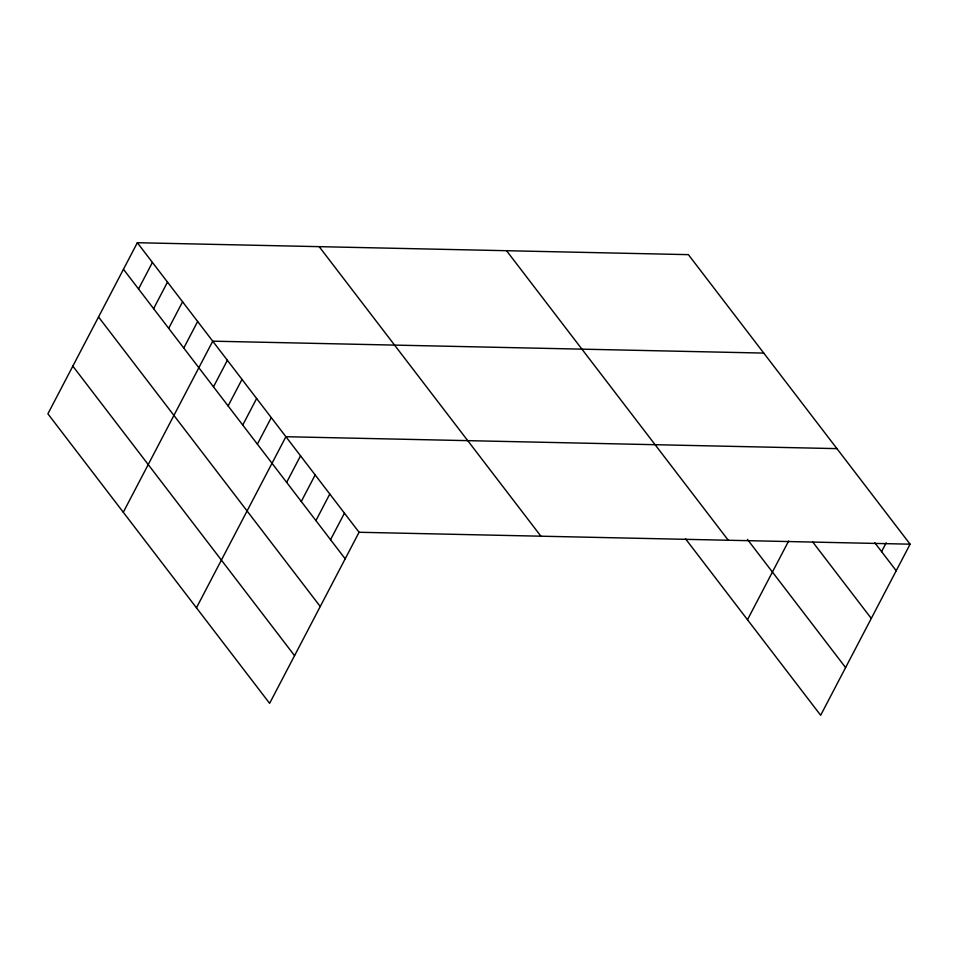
<?xml version="1.0" encoding="UTF-8"?>
<svg xmlns="http://www.w3.org/2000/svg" width="958" height="958" viewBox="0 0 958 958"><rect width="100%" height="100%" fill="white"/><g stroke="black" fill="none" stroke-linecap="round" stroke-linejoin="round"><path stroke-width="1.44" d="M910.1 544.18L688.383 254.648L137.341 242.721L47.9 413.82L269.617 703.352L359.07 532.265L910.1 544.18L820.659 715.279L685.509 538.791M138.539 288.969L152.418 262.42M153.615 308.656L167.494 282.107M168.692 328.354L182.571 301.794M183.768 348.041L197.659 321.481M123.283 512.267L212.736 341.168L763.765 353.083M213.478 386.84L227.369 360.28M228.112 405.941L242.003 379.392M242.745 425.053L256.636 398.492M257.379 444.165L271.27 417.604M196.45 607.803L285.903 436.716L836.933 448.631M286.646 482.377L300.537 455.828M301.279 501.489L315.17 474.929M315.912 520.601L329.803 494.041M330.546 539.713L344.437 513.153M747.491 619.73L788.65 540.995M881.588 551.628L886.21 542.779M874.702 542.635L896.221 570.74M812.743 542L871.277 618.437M747.456 539.438L845.591 667.582M506.543 250.709L728.26 540.252M319.182 246.661L540.911 536.193M137.341 242.721L359.07 532.265M123.462 269.282L345.179 558.813M98.53 316.978L320.247 606.51M72.832 366.124L294.561 655.655"/></g></svg>
